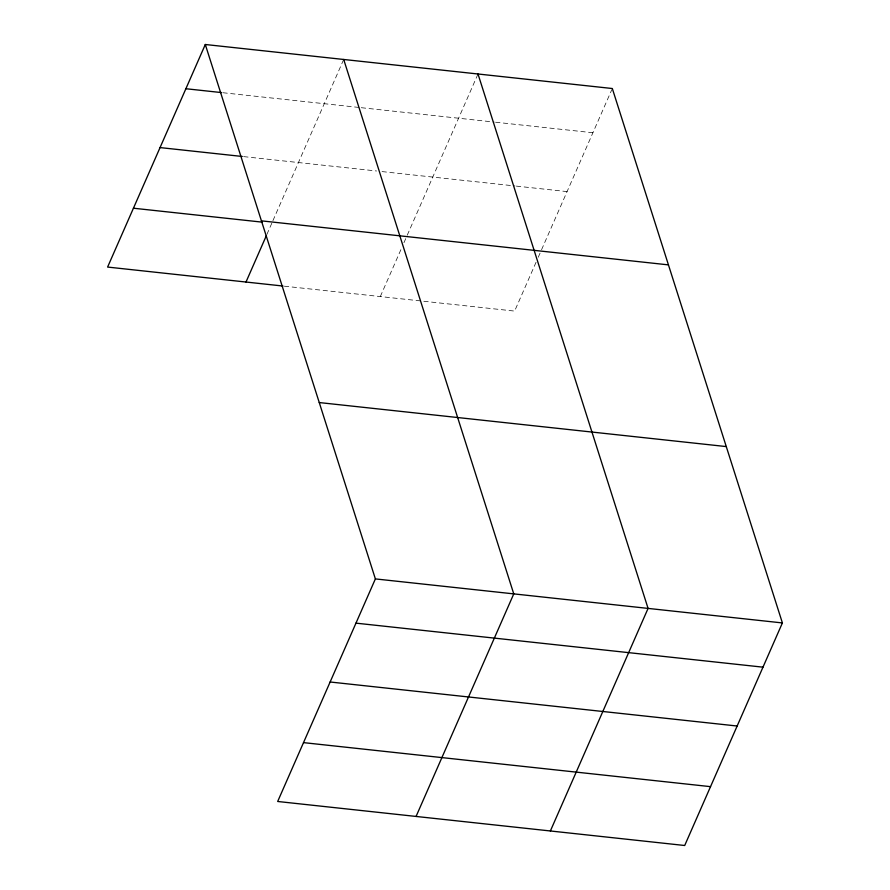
<?xml version="1.0" encoding="UTF-8"?>
<svg xmlns="http://www.w3.org/2000/svg" width="890" height="890" viewBox="0 0 890 890"><rect width="100%" height="100%" fill="white"/><g stroke="black" fill="none" stroke-linecap="round" stroke-linejoin="round"><path stroke-width="0.67" stroke-dasharray="4.45 3.34" d="M266.878 234.448L271.828 223.179M272.93 220.653L343.696 59.463M380.308 296.559L401.746 247.72M403.938 242.714L406.14 237.708M407.253 235.183L478.008 73.992M536.058 262.25L514.62 311.088L422.795 301.154M538.261 257.243L540.452 252.237M541.565 249.701L611.764 89.779M222.878 92.727L359.905 107.545M361.284 107.701L494.228 122.075M495.597 122.219L592.907 132.744M243.638 156.618L376.559 170.991M382.044 171.592L514.987 185.965M516.367 186.11L567.075 191.595M284.366 286.18L421.426 301.009"/><path stroke-width="1.33" d="M205.301 44.5L375.38 578.912L277.68 801.478L684.699 845.5L782.399 622.933L612.32 88.522L205.301 44.5L107.601 267.067L282.998 286.035M245.996 282.03L266.333 235.705M416.064 816.453L513.764 593.886L343.696 59.463M550.376 830.971L648.076 608.404L478.008 73.992M185.888 88.733L221.51 92.582M160.055 147.584L242.269 156.473M261.426 220.854L668.446 264.875M133.433 208.215L262.238 222.144M319.254 402.558L726.273 446.58M375.38 578.912L782.399 622.933M355.955 623.145L762.975 667.166M330.123 681.996L737.143 726.018M303.512 742.627L710.531 786.649"/></g></svg>
